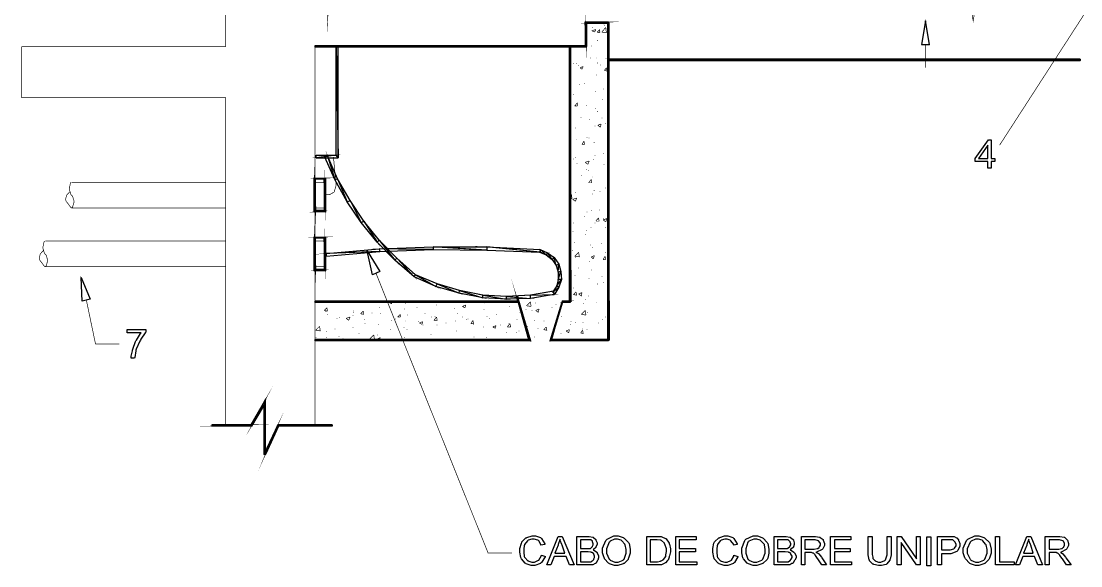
# Model space of a CAD drawing. Header units: metres. Extents: x -593 to 248, y 430 to 1024.
# Drawn here: x -300.1 to -232.1, y 863.8 to 898.7 of the extents above; entities that cross this region are included whole.
import ezdxf

# ---------------------------------------------------------------- set-up
doc = ezdxf.new("R2010")
doc.units = ezdxf.units.M
doc.header["$MEASUREMENT"] = 0
for name, color, linetype in [('C00-00-00-BLACK', 7, 'Continuous'), ('C00-7E-FF', 150, 'Continuous'), ('CFF-00-00', 1, 'Continuous'), ('CFF-7E-00', 30, 'Continuous')]:
    doc.layers.add(name, color=color, linetype=linetype)

msp = doc.modelspace()

# ---------------------------------------------------------------- linework, layer by layer
at = {"layer": 'C00-00-00-BLACK', "const_width": 0.0423}
for points in [[(-286.981, 897.116), (-286.981, 967.479)], [(-263.486, 898.343), (-263.444, 898.343)], [(-263.102, 898.598), (-263.06, 898.598)], [(-262.849, 898.047), (-262.594, 898.343)], [(-262.594, 898.343), (-262.553, 898.005), (-262.849, 898.047)], [(-262.721, 898.555), (-262.679, 898.555)], [(-262.679, 898.471), (-262.637, 898.471)], [(-263.486, 898.132), (-263.229, 898.216)], [(-263.486, 898.132), (-263.316, 898.047)], [(-263.316, 898.047), (-263.229, 898.216)], [(-263.145, 898.047), (-262.976, 898.216)], [(-263.145, 898.047), (-262.976, 898.005)], [(-262.976, 898.005), (-262.976, 898.216)], [(-262.976, 898.047), (-262.933, 898.047)], [(-300.086, 897.116), (-300.086, 893.85), (-286.981, 893.85), (-286.981, 872.827)], [(-286.981, 897.116), (-300.086, 897.116)], [(-281.255, 872.827), (-281.255, 897.116)], [(-264.333, 897.074), (-264.29, 897.074)], [(-263.528, 897.158), (-263.486, 897.158)], [(-263.145, 897.497), (-263.102, 897.497)], [(-263.613, 896.393), (-263.571, 896.393)], [(-263.187, 896.393), (-263.145, 896.393)], [(-262.594, 896.352), (-262.553, 896.352)], [(-264.843, 895.759), (-264.886, 895.927)], [(-264.886, 895.759), (-264.843, 895.759)], [(-264.843, 896.182), (-264.802, 896.182)], [(-264.671, 896.013), (-264.629, 896.013)], [(-264.503, 896.013), (-264.46, 896.013)], [(-264.375, 895.886), (-264.333, 895.886)], [(-264.248, 895.759), (-264.037, 895.843)], [(-264.248, 895.759), (-264.121, 895.674)], [(-264.121, 895.674), (-264.037, 895.843)], [(-263.145, 896.055), (-263.102, 896.055)], [(-262.933, 895.927), (-262.89, 895.927)], [(-262.679, 895.59), (-262.553, 895.759)], [(-262.679, 895.59), (-262.51, 895.547)], [(-262.51, 895.547), (-262.553, 895.759)], [(-263.229, 895.293), (-263.187, 895.293)], [(-264.29, 894.701), (-264.248, 894.701)], [(-263.994, 894.742), (-263.952, 894.742)], [(-263.272, 894.232), (-263.229, 894.232)], [(-262.763, 894.402), (-262.721, 894.402)], [(-262.51, 894.658), (-262.467, 894.658)], [(-264.671, 894.063), (-264.629, 894.063)], [(-264.587, 893.301), (-264.417, 893.513)], [(-264.417, 893.301), (-264.417, 893.513)], [(-262.806, 893.724), (-262.763, 893.724)], [(-264.886, 893.47), (-264.843, 893.47)], [(-264.886, 893.343), (-264.843, 893.47)], [(-264.886, 893.47), (-264.843, 893.47)], [(-264.587, 893.301), (-264.417, 893.301)], [(-263.867, 893.343), (-263.825, 893.343)], [(-263.272, 893.131), (-263.229, 893.131)], [(-263.145, 892.962), (-263.102, 892.962)], [(-264.206, 892.581), (-264.164, 892.581)], [(-263.655, 892.452), (-263.613, 892.452)], [(-263.102, 892.07), (-262.89, 892.156)], [(-262.933, 891.943), (-262.89, 892.156)], [(-262.849, 892.536), (-262.806, 892.536)], [(-262.637, 892.197), (-262.594, 892.197)], [(-262.467, 892.536), (-262.424, 892.536)], [(-264.544, 891.901), (-264.503, 891.901)], [(-263.316, 892.027), (-263.272, 892.027)], [(-263.102, 892.07), (-262.933, 891.943)], [(-264.503, 891.139), (-264.46, 891.139)], [(-264.121, 890.842), (-263.994, 891.055)], [(-264.121, 890.842), (-263.952, 890.842)], [(-263.952, 890.842), (-263.994, 891.055)], [(-263.825, 891.308), (-263.782, 891.308)], [(-263.698, 891.265), (-263.655, 891.265)], [(-263.359, 890.969), (-263.316, 890.969)], [(-262.467, 891.435), (-262.424, 891.435)], [(-263.316, 890.12), (-263.272, 890.12)], [(-262.763, 890.247), (-262.721, 890.247)], [(-280.62, 887.62), (-280.321, 887.62), (-280.025, 887.79), (-279.898, 888.213), (-280.068, 890.036)], [(-264.671, 889.908), (-264.629, 889.908)], [(-264.544, 889.993), (-264.503, 889.993)], [(-264.46, 889.612), (-264.417, 889.612)], [(-263.91, 889.697), (-263.655, 889.781)], [(-263.91, 889.697), (-263.741, 889.571)], [(-263.741, 889.571), (-263.655, 889.781)], [(-263.402, 889.866), (-263.359, 889.866)], [(-262.721, 889.571), (-262.679, 889.571)], [(-264.164, 888.85), (-264.121, 888.85)], [(-263.867, 889.231), (-263.825, 889.231)], [(-263.741, 889.189), (-263.698, 889.189)], [(-263.444, 888.765), (-263.402, 888.765)], [(-296.906, 888.424), (-296.949, 888.36), (-297.028, 887.985), (-296.917, 887.632), (-296.863, 887.578)], [(-296.863, 888.424), (-286.981, 888.424)], [(-281.255, 888.424), (-280.663, 888.424)], [(-263.698, 888.382), (-263.528, 888.596)], [(-263.698, 888.382), (-263.486, 888.382)], [(-263.486, 888.382), (-263.528, 888.596)], [(-296.949, 887.831), (-297.002, 887.8), (-297.192, 887.589), (-297.256, 887.335), (-297.245, 887.281), (-297.235, 887.218), (-296.917, 886.795), (-296.863, 886.773)], [(-296.863, 886.773), (-296.811, 886.827), (-296.706, 887.176), (-296.811, 887.525), (-296.863, 887.578)], [(-264.886, 887.578), (-264.802, 887.662)], [(-264.759, 887.366), (-264.802, 887.662)], [(-264.714, 887.324), (-264.46, 887.408)], [(-264.544, 887.747), (-264.503, 887.747)], [(-264.544, 887.196), (-264.46, 887.408)], [(-263.486, 887.662), (-263.444, 887.662)], [(-263.359, 887.874), (-263.316, 887.874)], [(-262.976, 887.831), (-262.933, 887.831)], [(-262.637, 888.043), (-262.594, 888.043)], [(-296.863, 886.773), (-286.981, 886.773)], [(-281.255, 886.773), (-280.663, 886.773)], [(-264.886, 887.366), (-264.759, 887.366)], [(-264.714, 887.324), (-264.544, 887.196)], [(-263.994, 886.221), (-263.952, 886.221)], [(-263.825, 886.519), (-263.782, 886.519)], [(-263.528, 886.603), (-263.486, 886.603)], [(-263.229, 885.924), (-263.06, 886.136)], [(-263.017, 885.924), (-263.06, 886.136)], [(-263.017, 886.646), (-262.976, 886.646)], [(-262.763, 886.008), (-262.51, 886.094)], [(-262.763, 886.094), (-262.721, 886.094)], [(-262.594, 885.882), (-262.51, 886.094)], [(-264.671, 885.797), (-264.629, 885.797)], [(-263.571, 885.501), (-263.528, 885.501)], [(-263.316, 885.797), (-263.272, 885.797)], [(-263.229, 885.924), (-263.017, 885.924)], [(-262.763, 886.008), (-262.594, 885.882)], [(-262.637, 885.501), (-262.594, 885.501)], [(-264.714, 885.246), (-264.671, 885.246)], [(-263.91, 885.078), (-263.867, 885.078)], [(-263.867, 885.332), (-263.825, 885.332)], [(-298.643, 884.058), (-298.697, 884.027), (-298.887, 883.816), (-298.951, 883.562), (-298.94, 883.508), (-298.93, 883.445), (-298.613, 883.022), (-298.559, 883)], [(-298.602, 884.653), (-298.645, 884.59), (-298.723, 884.213), (-298.613, 883.858), (-298.559, 883.805)], [(-298.559, 884.653), (-286.981, 884.653)], [(-281.255, 884.653), (-280.663, 884.653)], [(-264.759, 884.058), (-264.714, 884.058)], [(-264.629, 884.57), (-264.587, 884.57)], [(-263.613, 884.397), (-263.571, 884.397)], [(-263.486, 884.228), (-263.444, 884.228)], [(-262.89, 884.484), (-262.849, 884.484)], [(-298.559, 883), (-298.507, 883.054), (-298.401, 883.402), (-298.507, 883.752), (-298.559, 883.805)], [(-264.587, 883.678), (-264.333, 883.931)], [(-264.587, 883.678), (-264.29, 883.635)], [(-264.544, 883.592), (-264.503, 883.592)], [(-264.29, 883.635), (-264.333, 883.931)], [(-263.655, 883.339), (-263.613, 883.339)], [(-263.528, 883.635), (-263.316, 883.721)], [(-263.528, 883.635), (-263.402, 883.508)], [(-263.402, 883.508), (-263.316, 883.721)], [(-262.763, 883.466), (-262.637, 883.678)], [(-262.763, 883.466), (-262.594, 883.466)], [(-262.637, 883.931), (-262.594, 883.931)], [(-262.594, 883.466), (-262.637, 883.678)], [(-298.559, 883), (-286.981, 883)], [(-281.255, 883), (-280.663, 883)], [(-264.375, 882.916), (-264.333, 882.916)], [(-263.528, 882.789), (-263.486, 882.789)], [(-264.587, 882.45), (-264.544, 882.45)], [(-263.698, 882.235), (-263.655, 882.235)], [(-262.849, 882.363), (-262.806, 882.363)], [(-262.763, 881.982), (-262.721, 881.982)], [(-264.671, 881.643), (-264.629, 881.643)], [(-264.671, 881.22), (-264.503, 881.389)], [(-264.46, 881.177), (-264.503, 881.389)], [(-264.333, 881.262), (-264.121, 881.346)], [(-264.333, 881.262), (-264.164, 881.135)], [(-264.164, 881.135), (-264.121, 881.346)], [(-263.145, 881.898), (-263.102, 881.898)], [(-276.507, 880.712), (-276.421, 880.754)], [(-276.507, 880.712), (-276.337, 880.627)], [(-276.337, 880.627), (-276.295, 880.754)], [(-275.446, 880.627), (-275.403, 880.627)], [(-270.396, 880.67), (-270.355, 880.67)], [(-267.685, 880.5), (-267.428, 880.754)], [(-267.385, 880.458), (-267.428, 880.754)], [(-267.132, 880.67), (-267.089, 880.67)], [(-265.817, 880.584), (-265.775, 880.584)], [(-264.671, 881.22), (-264.46, 881.177)], [(-264.164, 881.135), (-264.121, 881.135)], [(-264.037, 880.627), (-263.994, 880.627)], [(-263.91, 880.923), (-263.867, 880.923)], [(-263.741, 881.135), (-263.698, 881.135)], [(-263.187, 880.712), (-263.145, 880.712)], [(-262.424, 881.05), (-262.383, 881.05)], [(-280.663, 880.201), (-280.49, 880.37)], [(-280.663, 880.201), (-280.448, 880.158)], [(-280.579, 880.117), (-280.533, 880.117)], [(-280.448, 880.158), (-280.49, 880.37)], [(-280.49, 879.947), (-280.448, 879.947)], [(-278.794, 880.158), (-278.753, 880.158)], [(-278.794, 880.074), (-278.753, 880.074)], [(-278.33, 879.989), (-278.16, 880.158)], [(-278.33, 879.989), (-278.118, 879.947)], [(-278.118, 879.947), (-278.16, 880.158)], [(-277.607, 880.032), (-277.565, 880.032)], [(-277.141, 880.37), (-277.099, 880.37)], [(-277.057, 879.989), (-277.014, 879.989)], [(-275.953, 879.778), (-275.783, 879.947)], [(-275.783, 879.778), (-275.783, 879.947)], [(-275.53, 880.285), (-275.487, 880.285)], [(-275.319, 879.905), (-275.276, 879.905)], [(-274.724, 880.37), (-274.681, 880.37)], [(-274.215, 879.989), (-274.172, 879.989)], [(-273.496, 880.543), (-273.453, 880.543)], [(-272.308, 880.328), (-272.265, 880.328)], [(-272.138, 879.989), (-272.095, 879.989)], [(-271.797, 880.458), (-271.584, 880.543)], [(-271.797, 880.458), (-271.627, 880.37)], [(-271.627, 880.37), (-271.584, 880.543)], [(-270.439, 880.244), (-270.396, 880.244)], [(-269.634, 879.947), (-269.593, 879.947)], [(-268.786, 880.458), (-268.743, 880.458)], [(-268.15, 880.074), (-268.109, 880.074)], [(-267.727, 880.244), (-267.685, 880.244)], [(-267.685, 880.5), (-267.385, 880.458)], [(-267.344, 880.201), (-267.302, 880.201)], [(-267.089, 880.201), (-266.878, 880.285)], [(-267.089, 880.201), (-266.92, 880.074)], [(-266.92, 880.074), (-266.878, 880.285)], [(-266.071, 880.37), (-266.028, 880.37)], [(-264.164, 879.947), (-263.91, 880.201)], [(-264.164, 879.947), (-263.867, 879.905)], [(-263.867, 879.905), (-263.91, 880.201)], [(-263.782, 880.074), (-263.741, 880.074)], [(-279.855, 879.693), (-279.814, 879.693)], [(-279.686, 879.735), (-279.645, 879.735)], [(-279.263, 879.693), (-279.006, 879.778)], [(-279.263, 879.693), (-279.091, 879.566)], [(-279.091, 879.566), (-279.006, 879.778)], [(-278.837, 879.862), (-278.794, 879.862)], [(-278.118, 879.608), (-278.075, 879.608)], [(-278.075, 879.355), (-278.032, 879.355)], [(-277.183, 879.312), (-277.141, 879.312)], [(-276.379, 879.566), (-276.337, 879.566)], [(-276.122, 879.651), (-276.081, 879.651)], [(-275.953, 879.778), (-275.783, 879.778)], [(-275.487, 879.523), (-275.446, 879.523)], [(-274.638, 879.482), (-274.595, 879.482)], [(-274.554, 879.396), (-274.342, 879.482)], [(-274.554, 879.396), (-274.385, 879.312)], [(-274.385, 879.312), (-274.342, 879.482)], [(-274.342, 879.269), (-274.299, 879.269)], [(-273.792, 879.778), (-273.749, 879.778)], [(-273.623, 879.566), (-273.453, 879.778)], [(-273.623, 879.566), (-273.41, 879.566)], [(-273.58, 879.821), (-273.537, 879.821)], [(-273.41, 879.566), (-273.453, 879.778)], [(-273.453, 879.269), (-273.41, 879.269)], [(-272.858, 879.396), (-272.815, 879.396)], [(-272.265, 879.523), (-272.222, 879.523)], [(-271.797, 879.778), (-271.754, 879.778)], [(-271.543, 879.608), (-271.5, 879.608)], [(-271.458, 879.651), (-271.416, 879.651)], [(-271.247, 879.355), (-271.12, 879.566)], [(-271.247, 879.355), (-271.077, 879.355)], [(-271.077, 879.355), (-271.12, 879.566)], [(-271.12, 879.312), (-271.077, 879.312)], [(-270.227, 879.821), (-270.185, 879.821)], [(-270.059, 879.693), (-270.016, 879.693)], [(-269.846, 879.143), (-269.634, 879.227)], [(-269.677, 879.059), (-269.634, 879.227)], [(-269.381, 879.269), (-269.338, 879.269)], [(-268.912, 879.143), (-268.743, 879.355)], [(-268.828, 879.355), (-268.786, 879.355)], [(-268.701, 879.143), (-268.743, 879.355)], [(-268.32, 879.608), (-268.277, 879.608)], [(-267.175, 879.566), (-267.132, 879.566)], [(-266.582, 879.523), (-266.539, 879.523)], [(-265.436, 879.821), (-265.394, 879.821)], [(-264.886, 879.312), (-264.843, 879.312)], [(-264.843, 879.482), (-264.802, 879.482)], [(-264.544, 879.439), (-264.503, 879.439)], [(-264.078, 879.439), (-264.037, 879.439)], [(-263.06, 879.396), (-263.017, 879.396)], [(-262.806, 879.608), (-262.763, 879.608)], [(-262.637, 879.778), (-262.594, 879.778)], [(-281.213, 878.93), (-280.959, 879.185)], [(-281.213, 878.93), (-280.916, 878.889)], [(-280.916, 878.889), (-280.959, 879.185)], [(-280.533, 878.846), (-280.49, 878.846)], [(-279.984, 879.016), (-279.941, 879.016)], [(-279.728, 878.55), (-279.686, 878.55)], [(-278.837, 879.1), (-278.794, 879.1)], [(-278.457, 878.72), (-278.414, 878.72)], [(-277.736, 878.381), (-277.48, 878.634)], [(-277.437, 878.335), (-277.48, 878.634)], [(-277.269, 878.634), (-277.226, 878.634)], [(-276.421, 878.973), (-276.379, 878.973)], [(-275.572, 879.1), (-275.53, 879.1)], [(-275.36, 878.973), (-275.319, 878.973)], [(-273.833, 878.677), (-273.792, 878.677)], [(-272.18, 878.889), (-272.138, 878.889)], [(-270.482, 879.143), (-270.439, 879.143)], [(-269.846, 879.143), (-269.677, 879.059)], [(-268.998, 878.804), (-268.955, 878.804)], [(-268.912, 879.143), (-268.701, 879.143)], [(-268.362, 878.804), (-268.32, 878.804)], [(-268.193, 878.889), (-268.15, 878.889)], [(-267.643, 879.185), (-267.598, 879.185)], [(-266.963, 879.059), (-266.92, 879.059)], [(-266.582, 878.973), (-266.413, 879.143)], [(-266.582, 878.973), (-266.37, 878.93)], [(-266.455, 879.1), (-266.413, 879.1)], [(-266.37, 878.93), (-266.413, 879.143)], [(-265.86, 879.1), (-265.817, 879.1)], [(-265.478, 878.72), (-265.436, 878.72)], [(-265.139, 878.889), (-264.928, 878.973)], [(-265.139, 878.889), (-264.97, 878.762)], [(-264.97, 878.762), (-264.928, 878.973)], [(-264.206, 878.762), (-264.078, 878.93)], [(-264.206, 878.762), (-264.037, 878.72)], [(-264.121, 879.016), (-264.078, 879.016)], [(-264.037, 878.72), (-264.078, 878.93)], [(-263.825, 878.973), (-263.782, 878.973)], [(-281.213, 878.465), (-281.171, 878.465)], [(-280.533, 878.465), (-280.49, 878.465)], [(-279.475, 878.381), (-279.432, 878.381)], [(-277.736, 878.381), (-277.437, 878.335)], [(-277.695, 878.335), (-277.649, 878.335)], [(-277.31, 878.335), (-277.057, 878.465)], [(-277.31, 878.335), (-277.226, 878.294)], [(-277.141, 878.294), (-277.057, 878.465)], [(-275.53, 878.465), (-275.487, 878.465)], [(-272.308, 878.335), (-272.265, 878.335)], [(-271.077, 878.507), (-271.035, 878.507)], [(-270.27, 878.465), (-270.227, 878.465)], [(-267.175, 878.507), (-267.132, 878.507)], [(-263.698, 878.294), (-263.655, 878.294)]]:
    msp.add_lwpolyline(points, dxfattribs=at)
for points in [[(-263.91, 897.116), (-263.825, 897.116), (-263.91, 898.685), (-263.91, 897.116)], [(-263.825, 898.598), (-262.424, 898.685), (-262.424, 898.598), (-263.825, 898.598)], [(-263.91, 898.685), (-263.825, 898.598), (-262.424, 898.685), (-263.91, 898.685)], [(-263.825, 897.116), (-263.91, 898.685), (-263.825, 898.598), (-263.825, 897.116)], [(-262.383, 898.639), (-262.467, 898.639), (-262.383, 878.294), (-262.383, 898.639)], [(-262.467, 898.639), (-262.383, 878.294), (-262.467, 878.294), (-262.467, 898.639)], [(-281.255, 897.158), (-281.255, 897.074), (-263.867, 897.158), (-281.255, 897.158)], [(-281.255, 897.074), (-263.867, 897.158), (-263.867, 897.074), (-281.255, 897.074)], [(-279.771, 897.116), (-279.898, 897.116), (-279.771, 889.993), (-279.771, 897.116)], [(-279.898, 897.116), (-279.771, 889.993), (-279.898, 890.163), (-279.898, 897.116)], [(-264.843, 897.116), (-264.928, 897.116), (-264.843, 880.754), (-264.843, 897.116)], [(-264.928, 897.116), (-264.843, 880.754), (-264.928, 880.754), (-264.928, 897.116)], [(-262.424, 896.309), (-262.424, 896.225), (-232.144, 896.309), (-262.424, 896.309)], [(-262.424, 896.225), (-232.144, 896.309), (-232.144, 896.225), (-262.424, 896.225)], [(-232.144, 896.225), (-232.144, 896.309), (-262.424, 896.225), (-232.144, 896.225)], [(-232.144, 896.309), (-262.424, 896.225), (-262.424, 896.309), (-232.144, 896.309)], [(-279.771, 889.993), (-279.898, 890.163), (-281.171, 889.993), (-279.771, 889.993)], [(-279.898, 890.163), (-281.171, 889.993), (-281.171, 890.163), (-279.898, 890.163)], [(-281.298, 888.682), (-281.213, 886.603), (-281.298, 886.519), (-281.298, 888.682)], [(-280.663, 886.603), (-280.579, 886.519), (-280.663, 888.639), (-280.663, 886.603)], [(-280.663, 888.639), (-280.579, 888.682), (-281.213, 888.639), (-280.663, 888.639)], [(-280.579, 888.682), (-281.213, 888.639), (-281.298, 888.682), (-280.579, 888.682)], [(-281.213, 888.639), (-281.298, 888.682), (-281.213, 886.603), (-281.213, 888.639)], [(-280.579, 886.519), (-280.663, 888.639), (-280.579, 888.682), (-280.579, 886.519)], [(-281.298, 886.519), (-280.663, 886.603), (-280.579, 886.519), (-281.298, 886.519)], [(-281.213, 886.603), (-281.298, 886.519), (-280.663, 886.603), (-281.213, 886.603)], [(-281.298, 884.909), (-281.213, 882.83), (-281.298, 882.746), (-281.298, 884.909)], [(-280.663, 882.83), (-280.579, 882.746), (-280.663, 884.866), (-280.663, 882.83)], [(-280.663, 884.866), (-280.579, 884.909), (-281.213, 884.866), (-280.663, 884.866)], [(-280.579, 884.909), (-281.213, 884.866), (-281.298, 884.909), (-280.579, 884.909)], [(-281.213, 884.866), (-281.298, 884.909), (-281.213, 882.83), (-281.213, 884.866)], [(-280.579, 882.746), (-280.663, 884.866), (-280.579, 884.909), (-280.579, 882.746)], [(-281.298, 882.746), (-280.663, 882.83), (-280.579, 882.746), (-281.298, 882.746)], [(-281.213, 882.83), (-281.298, 882.746), (-280.663, 882.83), (-281.213, 882.83)], [(-267.555, 878.335), (-267.428, 878.251), (-268.32, 881.093), (-267.555, 878.335)], [(-281.255, 880.797), (-281.255, 880.712), (-268.193, 880.797), (-281.255, 880.797)], [(-281.255, 880.712), (-268.193, 880.797), (-268.193, 880.712), (-281.255, 880.712)], [(-267.428, 878.251), (-268.32, 881.093), (-268.277, 881.135), (-267.428, 878.251)], [(-265.394, 880.754), (-266.071, 878.335), (-266.156, 878.251), (-265.394, 880.754)], [(-265.351, 880.754), (-265.394, 880.754), (-266.071, 878.335), (-265.351, 880.754)], [(-265.394, 880.712), (-264.886, 880.797), (-264.886, 880.712), (-265.394, 880.712)], [(-265.394, 880.797), (-265.394, 880.712), (-264.886, 880.797), (-265.394, 880.797)], [(-281.255, 878.335), (-281.255, 878.251), (-267.555, 878.335), (-281.255, 878.335)], [(-281.255, 878.251), (-267.555, 878.335), (-267.428, 878.251), (-281.255, 878.251)], [(-266.071, 878.335), (-266.156, 878.251), (-262.424, 878.335), (-266.071, 878.335)], [(-266.156, 878.251), (-262.424, 878.335), (-262.424, 878.251), (-266.156, 878.251)], [(-285.37, 872.87), (-285.327, 872.785), (-284.436, 874.481), (-285.37, 872.87)], [(-285.327, 872.785), (-284.436, 874.481), (-284.52, 874.139), (-285.327, 872.785)], [(-284.436, 874.481), (-284.52, 874.139), (-284.436, 870.961), (-284.436, 874.481)], [(-284.52, 874.139), (-284.436, 870.961), (-284.52, 870.961), (-284.52, 874.139)], [(-284.52, 871.004), (-284.436, 870.961), (-283.631, 872.87), (-284.52, 871.004)], [(-287.873, 872.785), (-285.37, 872.87), (-285.327, 872.785), (-287.873, 872.785)], [(-287.873, 872.87), (-287.873, 872.785), (-285.37, 872.87), (-287.873, 872.87)], [(-284.436, 870.961), (-283.631, 872.87), (-283.589, 872.785), (-284.436, 870.961)], [(-283.631, 872.87), (-283.589, 872.785), (-280.151, 872.87), (-283.631, 872.87)], [(-283.589, 872.785), (-280.151, 872.87), (-280.151, 872.785), (-283.589, 872.785)]]:
    msp.add_lwpolyline(points, close=True, dxfattribs=at)
at = {"layer": 'C00-00-00-BLACK'}
for points in [[(-263.91, 897.116), (-263.825, 897.116), (-263.91, 898.685), (-263.91, 897.116)], [(-263.825, 897.116), (-263.91, 898.685), (-263.825, 898.598), (-263.825, 897.116)], [(-263.91, 898.685), (-263.825, 898.598), (-262.424, 898.685), (-263.91, 898.685)], [(-263.825, 898.598), (-262.424, 898.685), (-262.424, 898.598), (-263.825, 898.598)], [(-262.383, 898.639), (-262.467, 898.639), (-262.383, 878.294), (-262.383, 898.639)], [(-262.467, 898.639), (-262.383, 878.294), (-262.467, 878.294), (-262.467, 898.639)], [(-281.255, 897.158), (-281.255, 897.074), (-263.867, 897.158), (-281.255, 897.158)], [(-281.255, 897.074), (-263.867, 897.158), (-263.867, 897.074), (-281.255, 897.074)], [(-279.771, 897.116), (-279.898, 897.116), (-279.771, 889.993), (-279.771, 897.116)], [(-279.898, 897.116), (-279.771, 889.993), (-279.898, 890.163), (-279.898, 897.116)], [(-264.843, 897.116), (-264.928, 897.116), (-264.843, 880.754), (-264.843, 897.116)], [(-264.928, 897.116), (-264.843, 880.754), (-264.928, 880.754), (-264.928, 897.116)], [(-262.424, 896.309), (-262.424, 896.225), (-232.144, 896.309), (-262.424, 896.309)], [(-262.424, 896.225), (-232.144, 896.309), (-232.144, 896.225), (-262.424, 896.225)], [(-232.144, 896.225), (-232.144, 896.309), (-262.424, 896.225), (-232.144, 896.225)], [(-232.144, 896.309), (-262.424, 896.225), (-262.424, 896.309), (-232.144, 896.309)], [(-279.771, 889.993), (-279.898, 890.163), (-281.171, 889.993), (-279.771, 889.993)], [(-279.898, 890.163), (-281.171, 889.993), (-281.171, 890.163), (-279.898, 890.163)], [(-280.579, 888.682), (-281.213, 888.639), (-281.298, 888.682), (-280.579, 888.682)], [(-281.213, 888.639), (-281.298, 888.682), (-281.213, 886.603), (-281.213, 888.639)], [(-281.298, 888.682), (-281.213, 886.603), (-281.298, 886.519), (-281.298, 888.682)], [(-280.663, 888.639), (-280.579, 888.682), (-281.213, 888.639), (-280.663, 888.639)], [(-280.579, 886.519), (-280.663, 888.639), (-280.579, 888.682), (-280.579, 886.519)], [(-280.663, 886.603), (-280.579, 886.519), (-280.663, 888.639), (-280.663, 886.603)], [(-281.213, 886.603), (-281.298, 886.519), (-280.663, 886.603), (-281.213, 886.603)], [(-281.298, 886.519), (-280.663, 886.603), (-280.579, 886.519), (-281.298, 886.519)], [(-280.579, 884.909), (-281.213, 884.866), (-281.298, 884.909), (-280.579, 884.909)], [(-281.213, 884.866), (-281.298, 884.909), (-281.213, 882.83), (-281.213, 884.866)], [(-281.298, 884.909), (-281.213, 882.83), (-281.298, 882.746), (-281.298, 884.909)], [(-280.663, 884.866), (-280.579, 884.909), (-281.213, 884.866), (-280.663, 884.866)], [(-280.579, 882.746), (-280.663, 884.866), (-280.579, 884.909), (-280.579, 882.746)], [(-280.663, 882.83), (-280.579, 882.746), (-280.663, 884.866), (-280.663, 882.83)], [(-281.213, 882.83), (-281.298, 882.746), (-280.663, 882.83), (-281.213, 882.83)], [(-281.298, 882.746), (-280.663, 882.83), (-280.579, 882.746), (-281.298, 882.746)], [(-281.255, 880.797), (-281.255, 880.712), (-268.193, 880.797), (-281.255, 880.797)], [(-281.255, 880.712), (-268.193, 880.797), (-268.193, 880.712), (-281.255, 880.712)], [(-267.428, 878.251), (-268.32, 881.093), (-268.277, 881.135), (-267.428, 878.251)], [(-267.555, 878.335), (-267.428, 878.251), (-268.32, 881.093), (-267.555, 878.335)], [(-265.394, 880.754), (-266.071, 878.335), (-266.156, 878.251), (-265.394, 880.754)], [(-265.351, 880.754), (-265.394, 880.754), (-266.071, 878.335), (-265.351, 880.754)], [(-265.394, 880.797), (-265.394, 880.712), (-264.886, 880.797), (-265.394, 880.797)], [(-265.394, 880.712), (-264.886, 880.797), (-264.886, 880.712), (-265.394, 880.712)], [(-281.255, 878.335), (-281.255, 878.251), (-267.555, 878.335), (-281.255, 878.335)], [(-281.255, 878.251), (-267.555, 878.335), (-267.428, 878.251), (-281.255, 878.251)], [(-266.071, 878.335), (-266.156, 878.251), (-262.424, 878.335), (-266.071, 878.335)], [(-266.156, 878.251), (-262.424, 878.335), (-262.424, 878.251), (-266.156, 878.251)], [(-285.37, 872.87), (-285.327, 872.785), (-284.436, 874.481), (-285.37, 872.87)], [(-285.327, 872.785), (-284.436, 874.481), (-284.52, 874.139), (-285.327, 872.785)], [(-284.436, 874.481), (-284.52, 874.139), (-284.436, 870.961), (-284.436, 874.481)], [(-284.52, 874.139), (-284.436, 870.961), (-284.52, 870.961), (-284.52, 874.139)], [(-287.873, 872.87), (-287.873, 872.785), (-285.37, 872.87), (-287.873, 872.87)], [(-287.873, 872.785), (-285.37, 872.87), (-285.327, 872.785), (-287.873, 872.785)], [(-284.52, 871.004), (-284.436, 870.961), (-283.631, 872.87), (-284.52, 871.004)], [(-284.436, 870.961), (-283.631, 872.87), (-283.589, 872.785), (-284.436, 870.961)], [(-283.631, 872.87), (-283.589, 872.785), (-280.151, 872.87), (-283.631, 872.87)], [(-283.589, 872.785), (-280.151, 872.87), (-280.151, 872.785), (-283.589, 872.785)]]:
    msp.add_lwpolyline(points, close=True, dxfattribs=at)
at = {"layer": 'C00-7E-FF', "const_width": 0.0423}
for points in [[(-239.27, 900.252), (-238.758, 900.252), (-239.015, 898.77), (-239.27, 900.252)], [(-242.322, 897.243), (-241.815, 897.243), (-242.068, 898.77), (-242.322, 897.243)], [(-277.565, 882.493), (-277.905, 884.017), (-277.099, 882.704), (-277.565, 882.493)], [(-296.184, 880.797), (-296.268, 882.321), (-295.675, 880.923), (-296.184, 880.797)]]:
    msp.add_lwpolyline(points, close=True, dxfattribs=at)
for points in [[(-231.805, 899.32), (-237.317, 890.801)], [(-242.068, 897.243), (-242.068, 895.759)], [(-277.353, 882.619), (-270.143, 864.646), (-268.616, 864.646)], [(-295.929, 880.881), (-295.336, 878.039), (-293.809, 878.039)]]:
    msp.add_lwpolyline(points, dxfattribs=at)
at = {"layer": 'C00-7E-FF'}
for points in [[(-242.322, 897.243), (-241.815, 897.243), (-242.068, 898.77), (-242.322, 897.243)], [(-277.565, 882.493), (-277.905, 884.017), (-277.099, 882.704), (-277.565, 882.493)], [(-296.184, 880.797), (-296.268, 882.321), (-295.675, 880.923), (-296.184, 880.797)]]:
    msp.add_lwpolyline(points, close=True, dxfattribs=at)
at = {"layer": 'CFF-00-00', "const_width": 0.0423}
for points in [[(-280.448, 898.77), (-280.364, 902.711), (-280.195, 902.625), (-280.448, 898.77)], [(-280.62, 890.036), (-280.448, 890.12), (-279.984, 888.596), (-280.62, 890.036)], [(-280.448, 890.12), (-279.984, 888.596), (-279.814, 888.639), (-280.448, 890.12)], [(-279.814, 888.639), (-279.179, 887.155), (-279.006, 887.239), (-279.814, 888.639)], [(-279.984, 888.596), (-279.814, 888.639), (-279.179, 887.155), (-279.984, 888.596)], [(-279.006, 887.239), (-278.287, 885.84), (-278.118, 885.924), (-279.006, 887.239)], [(-279.179, 887.155), (-279.006, 887.239), (-278.287, 885.84), (-279.179, 887.155)], [(-278.118, 885.924), (-277.269, 884.57), (-277.141, 884.696), (-278.118, 885.924)], [(-278.287, 885.84), (-278.118, 885.924), (-277.269, 884.57), (-278.287, 885.84)], [(-277.141, 884.696), (-276.122, 883.424), (-275.995, 883.551), (-277.141, 884.696)], [(-277.269, 884.57), (-277.141, 884.696), (-276.122, 883.424), (-277.269, 884.57)], [(-277.141, 884.144), (-277.099, 883.974), (-280.533, 883.847), (-277.141, 884.144)], [(-277.099, 883.974), (-280.533, 883.847), (-280.533, 883.678), (-277.099, 883.974)], [(-273.665, 884.27), (-273.665, 884.101), (-277.141, 884.144), (-273.665, 884.27)], [(-273.665, 884.101), (-277.141, 884.144), (-277.099, 883.974), (-273.665, 884.101)], [(-270.227, 884.27), (-270.227, 884.058), (-273.665, 884.27), (-270.227, 884.27)], [(-270.227, 884.058), (-273.665, 884.27), (-273.665, 884.101), (-270.227, 884.058)], [(-266.793, 884.101), (-266.793, 883.931), (-270.227, 884.27), (-266.793, 884.101)], [(-266.793, 883.931), (-270.227, 884.27), (-270.227, 884.058), (-266.793, 883.931)], [(-266.327, 883.889), (-266.413, 883.762), (-266.793, 884.101), (-266.327, 883.889)], [(-266.413, 883.762), (-266.793, 884.101), (-266.836, 883.931), (-266.413, 883.762)], [(-275.995, 883.551), (-274.894, 882.363), (-274.81, 882.493), (-275.995, 883.551)], [(-276.122, 883.424), (-275.995, 883.551), (-274.894, 882.363), (-276.122, 883.424)], [(-266.028, 883.466), (-266.327, 883.889), (-266.413, 883.762), (-266.028, 883.466)], [(-265.901, 883.592), (-266.028, 883.466), (-266.327, 883.889), (-265.901, 883.592)], [(-265.775, 883.085), (-265.901, 883.592), (-266.028, 883.466), (-265.775, 883.085)], [(-265.605, 883.169), (-265.775, 883.085), (-265.901, 883.592), (-265.605, 883.169)], [(-274.81, 882.493), (-273.496, 881.728), (-273.41, 881.898), (-274.81, 882.493)], [(-265.648, 882.662), (-265.605, 883.169), (-265.775, 883.085), (-265.648, 882.662)], [(-265.436, 882.194), (-265.648, 882.194), (-265.478, 882.704), (-265.436, 882.194)], [(-265.478, 882.704), (-265.648, 882.662), (-265.605, 883.169), (-265.478, 882.704)], [(-265.648, 882.194), (-265.478, 882.704), (-265.648, 882.662), (-265.648, 882.194)], [(-274.894, 882.363), (-274.81, 882.493), (-273.496, 881.728), (-274.894, 882.363)], [(-273.41, 881.898), (-272.011, 881.305), (-271.969, 881.474), (-273.41, 881.898)], [(-265.732, 881.771), (-265.436, 882.194), (-265.648, 882.194), (-265.732, 881.771)], [(-265.605, 881.685), (-265.732, 881.771), (-265.436, 882.194), (-265.605, 881.685)], [(-273.496, 881.728), (-273.41, 881.898), (-272.011, 881.305), (-273.496, 881.728)], [(-271.969, 881.474), (-270.482, 881.009), (-270.482, 881.177), (-271.969, 881.474)], [(-272.011, 881.305), (-271.969, 881.474), (-270.482, 881.009), (-272.011, 881.305)], [(-267.428, 881.177), (-265.901, 881.22), (-265.944, 881.432), (-267.428, 881.177)], [(-265.987, 881.389), (-265.605, 881.685), (-265.732, 881.771), (-265.987, 881.389)], [(-265.86, 881.262), (-265.987, 881.389), (-265.605, 881.685), (-265.86, 881.262)], [(-270.482, 881.177), (-268.955, 880.923), (-268.955, 881.093), (-270.482, 881.177)], [(-270.482, 881.009), (-270.482, 881.177), (-268.955, 880.923), (-270.482, 881.009)], [(-268.955, 881.093), (-267.428, 880.966), (-267.428, 881.177), (-268.955, 881.093)], [(-268.955, 880.923), (-268.955, 881.093), (-267.428, 880.966), (-268.955, 880.923)], [(-267.428, 880.966), (-267.428, 881.177), (-265.901, 881.22), (-267.428, 880.966)]]:
    msp.add_lwpolyline(points, close=True, dxfattribs=at)
at = {"layer": 'CFF-00-00'}
for points in [[(-280.62, 890.036), (-280.448, 890.12), (-279.984, 888.596), (-280.62, 890.036)], [(-280.448, 890.12), (-279.984, 888.596), (-279.814, 888.639), (-280.448, 890.12)], [(-279.984, 888.596), (-279.814, 888.639), (-279.179, 887.155), (-279.984, 888.596)], [(-279.814, 888.639), (-279.179, 887.155), (-279.006, 887.239), (-279.814, 888.639)], [(-279.179, 887.155), (-279.006, 887.239), (-278.287, 885.84), (-279.179, 887.155)], [(-279.006, 887.239), (-278.287, 885.84), (-278.118, 885.924), (-279.006, 887.239)], [(-278.287, 885.84), (-278.118, 885.924), (-277.269, 884.57), (-278.287, 885.84)], [(-278.118, 885.924), (-277.269, 884.57), (-277.141, 884.696), (-278.118, 885.924)], [(-277.269, 884.57), (-277.141, 884.696), (-276.122, 883.424), (-277.269, 884.57)], [(-277.141, 884.696), (-276.122, 883.424), (-275.995, 883.551), (-277.141, 884.696)], [(-277.141, 884.144), (-277.099, 883.974), (-280.533, 883.847), (-277.141, 884.144)], [(-273.665, 884.27), (-273.665, 884.101), (-277.141, 884.144), (-273.665, 884.27)], [(-273.665, 884.101), (-277.141, 884.144), (-277.099, 883.974), (-273.665, 884.101)], [(-270.227, 884.27), (-270.227, 884.058), (-273.665, 884.27), (-270.227, 884.27)], [(-270.227, 884.058), (-273.665, 884.27), (-273.665, 884.101), (-270.227, 884.058)], [(-266.793, 884.101), (-266.793, 883.931), (-270.227, 884.27), (-266.793, 884.101)], [(-266.793, 883.931), (-270.227, 884.27), (-270.227, 884.058), (-266.793, 883.931)], [(-266.413, 883.762), (-266.793, 884.101), (-266.836, 883.931), (-266.413, 883.762)], [(-266.327, 883.889), (-266.413, 883.762), (-266.793, 884.101), (-266.327, 883.889)], [(-277.099, 883.974), (-280.533, 883.847), (-280.533, 883.678), (-277.099, 883.974)], [(-276.122, 883.424), (-275.995, 883.551), (-274.894, 882.363), (-276.122, 883.424)], [(-275.995, 883.551), (-274.894, 882.363), (-274.81, 882.493), (-275.995, 883.551)], [(-266.028, 883.466), (-266.327, 883.889), (-266.413, 883.762), (-266.028, 883.466)], [(-265.901, 883.592), (-266.028, 883.466), (-266.327, 883.889), (-265.901, 883.592)], [(-265.775, 883.085), (-265.901, 883.592), (-266.028, 883.466), (-265.775, 883.085)], [(-265.605, 883.169), (-265.775, 883.085), (-265.901, 883.592), (-265.605, 883.169)], [(-265.648, 882.662), (-265.605, 883.169), (-265.775, 883.085), (-265.648, 882.662)], [(-265.478, 882.704), (-265.648, 882.662), (-265.605, 883.169), (-265.478, 882.704)], [(-265.436, 882.194), (-265.648, 882.194), (-265.478, 882.704), (-265.436, 882.194)], [(-265.648, 882.194), (-265.478, 882.704), (-265.648, 882.662), (-265.648, 882.194)], [(-274.894, 882.363), (-274.81, 882.493), (-273.496, 881.728), (-274.894, 882.363)], [(-274.81, 882.493), (-273.496, 881.728), (-273.41, 881.898), (-274.81, 882.493)], [(-265.605, 881.685), (-265.732, 881.771), (-265.436, 882.194), (-265.605, 881.685)], [(-265.732, 881.771), (-265.436, 882.194), (-265.648, 882.194), (-265.732, 881.771)], [(-273.496, 881.728), (-273.41, 881.898), (-272.011, 881.305), (-273.496, 881.728)], [(-273.41, 881.898), (-272.011, 881.305), (-271.969, 881.474), (-273.41, 881.898)], [(-272.011, 881.305), (-271.969, 881.474), (-270.482, 881.009), (-272.011, 881.305)], [(-271.969, 881.474), (-270.482, 881.009), (-270.482, 881.177), (-271.969, 881.474)], [(-267.428, 881.177), (-265.901, 881.22), (-265.944, 881.432), (-267.428, 881.177)], [(-265.987, 881.389), (-265.605, 881.685), (-265.732, 881.771), (-265.987, 881.389)], [(-265.86, 881.262), (-265.987, 881.389), (-265.605, 881.685), (-265.86, 881.262)], [(-270.482, 881.009), (-270.482, 881.177), (-268.955, 880.923), (-270.482, 881.009)], [(-270.482, 881.177), (-268.955, 880.923), (-268.955, 881.093), (-270.482, 881.177)], [(-268.955, 881.093), (-267.428, 880.966), (-267.428, 881.177), (-268.955, 881.093)], [(-268.955, 880.923), (-268.955, 881.093), (-267.428, 880.966), (-268.955, 880.923)], [(-267.428, 880.966), (-267.428, 881.177), (-265.901, 881.22), (-267.428, 880.966)]]:
    msp.add_lwpolyline(points, close=True, dxfattribs=at)
at = {"layer": 'CFF-7E-00'}
for points in [[(-238.08, 889.315), (-238.08, 889.74), (-238.888, 889.74), (-238.888, 889.951), (-238.039, 891.139), (-237.87, 891.139), (-237.87, 889.951), (-237.616, 889.951), (-237.616, 889.74), (-237.87, 889.74), (-237.87, 889.315), (-238.08, 889.315)], [(-238.08, 889.951), (-238.08, 890.801), (-238.674, 889.951), (-238.08, 889.951)], [(-293.299, 878.762), (-293.299, 878.973), (-292.115, 878.973), (-292.115, 878.804), (-292.146, 878.772), (-292.42, 878.348), (-292.452, 878.294), (-292.485, 878.241), (-292.729, 877.712), (-292.75, 877.659), (-292.761, 877.617), (-292.824, 877.193), (-292.834, 877.15), (-293.046, 877.15), (-293.046, 877.278), (-292.971, 877.606), (-292.96, 877.659), (-292.951, 877.712), (-292.772, 878.21), (-292.75, 878.251), (-292.718, 878.305), (-292.442, 878.721), (-292.41, 878.762), (-293.299, 878.762)], [(-266.709, 864.519), (-266.455, 864.435), (-266.477, 864.393), (-266.72, 864.031), (-266.752, 864.009), (-266.783, 863.978), (-267.14, 863.84), (-267.259, 863.84), (-267.376, 863.84), (-267.696, 863.946), (-267.727, 863.966), (-267.759, 863.988), (-268.003, 864.265), (-268.024, 864.308), (-268.035, 864.351), (-268.109, 864.7), (-268.109, 864.815), (-268.109, 864.943), (-268.003, 865.282), (-267.981, 865.324), (-267.971, 865.355), (-267.717, 865.611), (-267.685, 865.62), (-267.653, 865.642), (-267.326, 865.747), (-267.217, 865.747), (-267.102, 865.747), (-266.783, 865.642), (-266.752, 865.62), (-266.72, 865.588), (-266.508, 865.24), (-266.496, 865.197), (-266.752, 865.154), (-266.762, 865.186), (-266.899, 865.43), (-266.92, 865.451), (-266.942, 865.462), (-267.18, 865.535), (-267.259, 865.535), (-267.344, 865.535), (-267.577, 865.462), (-267.598, 865.451), (-267.62, 865.43), (-267.803, 865.186), (-267.813, 865.154), (-267.824, 865.123), (-267.854, 864.892), (-267.854, 864.815), (-267.854, 864.711), (-267.824, 864.424), (-267.813, 864.392), (-267.792, 864.361), (-267.588, 864.147), (-267.555, 864.136), (-267.534, 864.115), (-267.328, 864.051), (-267.259, 864.051), (-267.175, 864.051), (-266.942, 864.159), (-266.92, 864.18), (-266.899, 864.191), (-266.72, 864.478), (-266.709, 864.519)], [(-266.37, 863.881), (-265.648, 865.704), (-265.394, 865.704), (-264.629, 863.881), (-264.928, 863.881), (-265.139, 864.435), (-265.901, 864.435), (-266.113, 863.881), (-266.37, 863.881)], [(-264.46, 863.881), (-264.46, 865.704), (-263.741, 865.704), (-263.657, 865.704), (-263.423, 865.674), (-263.402, 865.663), (-263.381, 865.653), (-263.24, 865.515), (-263.229, 865.493), (-263.22, 865.473), (-263.145, 865.298), (-263.145, 865.238), (-263.145, 865.186), (-263.22, 865.039), (-263.229, 865.027), (-263.24, 865.007), (-263.381, 864.869), (-263.402, 864.858), (-263.37, 864.848), (-263.156, 864.711), (-263.145, 864.688), (-263.136, 864.668), (-263.06, 864.461), (-263.06, 864.392), (-263.06, 864.34), (-263.093, 864.191), (-263.102, 864.18), (-263.114, 864.159), (-263.22, 863.978), (-263.229, 863.966), (-263.283, 863.966), (-263.423, 863.892), (-263.444, 863.881), (-263.519, 863.881), (-263.686, 863.881), (-263.741, 863.881), (-264.46, 863.881)], [(-262.806, 864.773), (-262.806, 864.953), (-262.595, 865.452), (-262.553, 865.493), (-262.512, 865.536), (-262.066, 865.747), (-261.917, 865.747), (-261.8, 865.747), (-261.481, 865.642), (-261.449, 865.62), (-261.417, 865.599), (-261.132, 865.324), (-261.11, 865.281), (-261.1, 865.249), (-261.026, 864.892), (-261.026, 864.773), (-261.026, 864.646), (-261.132, 864.308), (-261.153, 864.265), (-261.164, 864.234), (-261.417, 863.978), (-261.449, 863.966), (-261.481, 863.946), (-261.808, 863.84), (-261.917, 863.84), (-262.035, 863.84), (-262.351, 863.946), (-262.383, 863.966), (-262.415, 863.988), (-262.67, 864.276), (-262.679, 864.308), (-262.702, 864.34), (-262.806, 864.665), (-262.806, 864.773)], [(-259.965, 863.881), (-259.965, 865.704), (-259.329, 865.704), (-259.256, 865.704), (-259.09, 865.704), (-259.033, 865.704), (-259.001, 865.695), (-258.756, 865.588), (-258.734, 865.577), (-258.714, 865.557), (-258.533, 865.272), (-258.522, 865.238), (-258.512, 865.207), (-258.438, 864.913), (-258.438, 864.815), (-258.438, 864.72), (-258.512, 864.457), (-258.522, 864.435), (-258.522, 864.372), (-258.598, 864.191), (-258.607, 864.18), (-258.63, 864.159), (-258.767, 864.02), (-258.777, 864.009), (-258.799, 863.999), (-259.013, 863.892), (-259.033, 863.881), (-259.108, 863.881), (-259.274, 863.881), (-259.329, 863.881), (-259.965, 863.881)], [(-258.099, 863.881), (-258.099, 865.704), (-256.784, 865.704), (-256.784, 865.493), (-257.888, 865.493), (-257.888, 864.942), (-256.827, 864.942), (-256.827, 864.731), (-257.888, 864.731), (-257.888, 864.093), (-256.741, 864.093), (-256.741, 863.881), (-258.099, 863.881)], [(-254.366, 864.519), (-254.112, 864.435), (-254.123, 864.393), (-254.334, 864.031), (-254.366, 864.009), (-254.398, 863.978), (-254.757, 863.84), (-254.877, 863.84), (-254.994, 863.84), (-255.311, 863.946), (-255.343, 863.966), (-255.374, 863.988), (-255.63, 864.265), (-255.639, 864.308), (-255.661, 864.351), (-255.723, 864.7), (-255.723, 864.815), (-255.723, 864.943), (-255.661, 865.282), (-255.639, 865.324), (-255.618, 865.355), (-255.343, 865.611), (-255.3, 865.62), (-255.268, 865.642), (-254.975, 865.747), (-254.877, 865.747), (-254.76, 865.747), (-254.441, 865.642), (-254.409, 865.62), (-254.377, 865.588), (-254.165, 865.24), (-254.154, 865.197), (-254.366, 865.154), (-254.377, 865.186), (-254.558, 865.43), (-254.578, 865.451), (-254.6, 865.462), (-254.808, 865.535), (-254.877, 865.535), (-254.962, 865.535), (-255.194, 865.462), (-255.215, 865.451), (-255.248, 865.43), (-255.417, 865.186), (-255.427, 865.154), (-255.438, 865.123), (-255.47, 864.892), (-255.47, 864.815), (-255.47, 864.711), (-255.438, 864.424), (-255.427, 864.392), (-255.417, 864.361), (-255.237, 864.147), (-255.215, 864.136), (-255.183, 864.115), (-254.954, 864.051), (-254.877, 864.051), (-254.792, 864.051), (-254.558, 864.159), (-254.535, 864.18), (-254.515, 864.191), (-254.366, 864.438), (-254.366, 864.519)], [(-253.857, 864.773), (-253.857, 864.953), (-253.678, 865.452), (-253.647, 865.493), (-253.605, 865.536), (-253.126, 865.747), (-252.966, 865.747), (-252.861, 865.747), (-252.575, 865.642), (-252.543, 865.62), (-252.502, 865.599), (-252.226, 865.324), (-252.204, 865.281), (-252.183, 865.249), (-252.12, 864.892), (-252.12, 864.773), (-252.12, 864.646), (-252.194, 864.308), (-252.204, 864.265), (-252.226, 864.234), (-252.511, 863.978), (-252.543, 863.966), (-252.575, 863.946), (-252.901, 863.84), (-253.009, 863.84), (-253.126, 863.84), (-253.436, 863.946), (-253.477, 863.966), (-253.509, 863.988), (-253.753, 864.276), (-253.773, 864.308), (-253.795, 864.34), (-253.857, 864.665), (-253.857, 864.773)], [(-251.781, 863.881), (-251.781, 865.704), (-251.102, 865.704), (-251.017, 865.704), (-250.784, 865.674), (-250.762, 865.663), (-250.742, 865.653), (-250.561, 865.515), (-250.55, 865.493), (-250.541, 865.473), (-250.509, 865.298), (-250.509, 865.238), (-250.509, 865.186), (-250.541, 865.039), (-250.55, 865.027), (-250.561, 865.007), (-250.742, 864.869), (-250.762, 864.858), (-250.731, 864.848), (-250.52, 864.711), (-250.509, 864.688), (-250.488, 864.668), (-250.382, 864.461), (-250.382, 864.392), (-250.382, 864.34), (-250.457, 864.191), (-250.466, 864.18), (-250.477, 864.159), (-250.583, 863.978), (-250.593, 863.966), (-250.647, 863.966), (-250.784, 863.892), (-250.805, 863.881), (-250.88, 863.881), (-251.046, 863.881), (-251.102, 863.881), (-251.781, 863.881)], [(-250.04, 863.881), (-250.04, 865.704), (-249.236, 865.704), (-249.14, 865.704), (-248.874, 865.674), (-248.853, 865.663), (-248.832, 865.653), (-248.651, 865.515), (-248.64, 865.493), (-248.631, 865.473), (-248.556, 865.266), (-248.556, 865.197), (-248.556, 865.124), (-248.662, 864.923), (-248.683, 864.901), (-248.705, 864.869), (-249.067, 864.7), (-249.109, 864.688), (-249.067, 864.688), (-248.95, 864.615), (-248.939, 864.604), (-248.93, 864.595), (-248.748, 864.381), (-248.726, 864.349), (-248.43, 863.881), (-248.726, 863.881), (-248.982, 864.265), (-249.004, 864.288), (-249.142, 864.498), (-249.151, 864.519), (-249.163, 864.53), (-249.268, 864.636), (-249.278, 864.646), (-249.31, 864.646), (-249.382, 864.688), (-249.405, 864.688), (-249.405, 864.688), (-249.5, 864.688), (-249.532, 864.688), (-249.828, 864.688), (-249.828, 863.881), (-250.04, 863.881)], [(-248.175, 863.881), (-248.175, 865.704), (-246.86, 865.704), (-246.86, 865.493), (-247.921, 865.493), (-247.921, 864.942), (-246.902, 864.942), (-246.902, 864.729), (-247.921, 864.729), (-247.921, 864.093), (-246.817, 864.093), (-246.817, 863.881), (-248.175, 863.881)], [(-244.527, 865.704), (-244.272, 865.704), (-244.272, 864.646), (-244.272, 864.541), (-244.348, 864.245), (-244.357, 864.223), (-244.368, 864.191), (-244.548, 863.946), (-244.568, 863.924), (-244.601, 863.914), (-244.896, 863.84), (-244.994, 863.84), (-245.1, 863.84), (-245.398, 863.914), (-245.418, 863.924), (-245.45, 863.935), (-245.662, 864.148), (-245.672, 864.18), (-245.683, 864.213), (-245.756, 864.538), (-245.756, 864.646), (-245.756, 865.704), (-245.503, 865.704), (-245.503, 864.646), (-245.503, 864.562), (-245.46, 864.372), (-245.46, 864.308), (-245.45, 864.288), (-245.312, 864.147), (-245.29, 864.136), (-245.27, 864.126), (-245.096, 864.051), (-245.037, 864.051), (-244.942, 864.051), (-244.678, 864.159), (-244.656, 864.18), (-244.634, 864.202), (-244.527, 864.536), (-244.527, 864.646), (-244.527, 865.704)], [(-243.891, 863.881), (-243.891, 865.704), (-243.637, 865.704), (-242.661, 864.265), (-242.661, 865.704), (-242.407, 865.704), (-242.407, 863.881), (-242.661, 863.881), (-243.637, 865.324), (-243.637, 863.881), (-243.891, 863.881)], [(-241.979, 865.692), (-241.724, 865.692), (-241.724, 863.829), (-241.979, 863.829), (-241.979, 865.692)], [(-241.303, 863.881), (-241.303, 865.704), (-240.584, 865.704), (-240.511, 865.704), (-240.345, 865.704), (-240.288, 865.704), (-240.234, 865.704), (-240.095, 865.631), (-240.073, 865.62), (-240.063, 865.611), (-239.946, 865.491), (-239.946, 865.451), (-239.936, 865.43), (-239.862, 865.256), (-239.862, 865.197), (-239.862, 865.091), (-240, 864.806), (-240.032, 864.773), (-240.054, 864.752), (-240.452, 864.604), (-240.584, 864.604), (-241.05, 864.604), (-241.05, 863.881), (-241.303, 863.881)], [(-239.65, 864.773), (-239.65, 864.953), (-239.439, 865.452), (-239.396, 865.493), (-239.355, 865.536), (-238.908, 865.747), (-238.758, 865.747), (-238.642, 865.747), (-238.324, 865.642), (-238.293, 865.62), (-238.261, 865.599), (-237.976, 865.324), (-237.953, 865.281), (-237.944, 865.249), (-237.87, 864.892), (-237.87, 864.773), (-237.87, 864.646), (-237.976, 864.308), (-237.996, 864.265), (-238.007, 864.234), (-238.261, 863.978), (-238.293, 863.966), (-238.324, 863.946), (-238.651, 863.84), (-238.758, 863.84), (-238.876, 863.84), (-239.195, 863.946), (-239.227, 863.966), (-239.258, 863.988), (-239.503, 864.276), (-239.523, 864.308), (-239.545, 864.34), (-239.65, 864.665), (-239.65, 864.773)], [(-237.573, 863.881), (-237.573, 865.704), (-237.317, 865.704), (-237.317, 864.093), (-236.385, 864.093), (-236.385, 863.881), (-237.573, 863.881)], [(-236.3, 863.881), (-235.578, 865.704), (-235.324, 865.704), (-234.559, 863.881), (-234.859, 863.881), (-235.071, 864.435), (-235.832, 864.435), (-236.044, 863.881), (-236.3, 863.881)], [(-234.39, 863.881), (-234.39, 865.704), (-233.544, 865.704), (-233.449, 865.704), (-233.184, 865.674), (-233.162, 865.663), (-233.142, 865.653), (-233.001, 865.515), (-232.99, 865.493), (-232.969, 865.473), (-232.906, 865.266), (-232.906, 865.197), (-232.906, 865.124), (-233.012, 864.923), (-233.033, 864.901), (-233.055, 864.869), (-233.376, 864.7), (-233.417, 864.688), (-233.385, 864.688), (-233.289, 864.627), (-233.289, 864.604), (-233.268, 864.595), (-233.089, 864.381), (-233.078, 864.349), (-232.736, 863.881), (-233.033, 863.881), (-233.289, 864.265), (-233.311, 864.288), (-233.449, 864.498), (-233.458, 864.519), (-233.469, 864.53), (-233.576, 864.636), (-233.585, 864.646), (-233.618, 864.646), (-233.69, 864.688), (-233.713, 864.688), (-233.745, 864.688), (-233.817, 864.688), (-233.84, 864.688), (-234.136, 864.688), (-234.136, 863.881), (-234.39, 863.881)], [(-265.86, 864.646), (-265.225, 864.646), (-265.394, 865.154), (-265.416, 865.186), (-265.521, 865.448), (-265.521, 865.535), (-265.532, 865.503), (-265.638, 865.186), (-265.648, 865.154), (-265.86, 864.646)], [(-264.206, 864.942), (-263.825, 864.942), (-263.761, 864.942), (-263.619, 864.942), (-263.571, 864.942), (-263.561, 864.953), (-263.455, 865.061), (-263.444, 865.07), (-263.435, 865.081), (-263.402, 865.168), (-263.402, 865.197), (-263.402, 865.24), (-263.435, 865.357), (-263.444, 865.366), (-263.444, 865.398), (-263.55, 865.484), (-263.571, 865.493), (-263.634, 865.493), (-263.778, 865.493), (-263.825, 865.493), (-264.206, 865.493), (-264.206, 864.942)], [(-262.553, 864.773), (-262.553, 864.636), (-262.372, 864.254), (-262.34, 864.223), (-262.32, 864.191), (-262.018, 864.051), (-261.917, 864.051), (-261.8, 864.051), (-261.481, 864.191), (-261.449, 864.223), (-261.417, 864.254), (-261.279, 864.643), (-261.279, 864.773), (-261.279, 864.879), (-261.343, 865.165), (-261.364, 865.197), (-261.375, 865.219), (-261.555, 865.43), (-261.576, 865.451), (-261.598, 865.462), (-261.837, 865.535), (-261.917, 865.535), (-262.024, 865.535), (-262.309, 865.398), (-262.34, 865.366), (-262.372, 865.335), (-262.553, 864.913), (-262.553, 864.773)], [(-259.752, 864.093), (-259.329, 864.093), (-259.266, 864.093), (-259.087, 864.126), (-259.076, 864.136), (-259.033, 864.136), (-258.915, 864.213), (-258.904, 864.223), (-258.883, 864.234), (-258.745, 864.414), (-258.734, 864.435), (-258.734, 864.53), (-258.691, 864.745), (-258.691, 864.815), (-258.691, 864.922), (-258.797, 865.218), (-258.818, 865.238), (-258.829, 865.272), (-259.013, 865.441), (-259.033, 865.451), (-259.055, 865.462), (-259.293, 865.493), (-259.372, 865.493), (-259.752, 865.493), (-259.752, 864.093)], [(-253.604, 864.773), (-253.604, 864.636), (-253.466, 864.254), (-253.434, 864.223), (-253.403, 864.191), (-253.108, 864.051), (-253.009, 864.051), (-252.893, 864.051), (-252.575, 864.191), (-252.543, 864.223), (-252.511, 864.254), (-252.373, 864.643), (-252.373, 864.773), (-252.373, 864.879), (-252.406, 865.165), (-252.416, 865.197), (-252.438, 865.219), (-252.638, 865.43), (-252.67, 865.451), (-252.692, 865.462), (-252.899, 865.535), (-252.966, 865.535), (-253.083, 865.535), (-253.403, 865.398), (-253.434, 865.366), (-253.466, 865.335), (-253.604, 864.913), (-253.604, 864.773)], [(-251.567, 864.942), (-251.144, 864.942), (-251.092, 864.942), (-250.972, 864.942), (-250.932, 864.942), (-250.911, 864.953), (-250.773, 865.061), (-250.762, 865.07), (-250.762, 865.102), (-250.72, 865.173), (-250.72, 865.197), (-250.72, 865.24), (-250.762, 865.335), (-250.762, 865.366), (-250.773, 865.377), (-250.88, 865.484), (-250.889, 865.493), (-250.964, 865.493), (-251.13, 865.493), (-251.185, 865.493), (-251.567, 865.493), (-251.567, 864.942)], [(-249.828, 864.901), (-249.278, 864.901), (-249.215, 864.901), (-249.036, 864.933), (-249.025, 864.942), (-248.993, 864.942), (-248.897, 865.007), (-248.897, 865.027), (-248.886, 865.05), (-248.81, 865.161), (-248.81, 865.197), (-248.81, 865.251), (-248.919, 865.398), (-248.939, 865.408), (-248.95, 865.43), (-249.165, 865.493), (-249.236, 865.493), (-249.828, 865.493), (-249.828, 864.901)], [(-241.05, 864.858), (-240.584, 864.858), (-240.499, 864.858), (-240.255, 864.922), (-240.243, 864.942), (-240.222, 864.953), (-240.116, 865.105), (-240.116, 865.154), (-240.116, 865.208), (-240.19, 865.357), (-240.2, 865.366), (-240.211, 865.377), (-240.32, 865.484), (-240.329, 865.493), (-240.394, 865.493), (-240.537, 865.493), (-240.584, 865.493), (-241.05, 865.493), (-241.05, 864.858)], [(-239.396, 864.773), (-239.396, 864.636), (-239.216, 864.254), (-239.184, 864.223), (-239.164, 864.191), (-238.86, 864.051), (-238.758, 864.051), (-238.642, 864.051), (-238.324, 864.191), (-238.293, 864.223), (-238.261, 864.254), (-238.123, 864.643), (-238.123, 864.773), (-238.123, 864.879), (-238.188, 865.165), (-238.209, 865.197), (-238.219, 865.219), (-238.399, 865.43), (-238.42, 865.451), (-238.441, 865.462), (-238.68, 865.535), (-238.758, 865.535), (-238.866, 865.535), (-239.153, 865.398), (-239.184, 865.366), (-239.216, 865.335), (-239.396, 864.913), (-239.396, 864.773)], [(-235.79, 864.646), (-235.155, 864.646), (-235.324, 865.154), (-235.346, 865.186), (-235.451, 865.448), (-235.451, 865.535), (-235.462, 865.503), (-235.568, 865.186), (-235.578, 865.154), (-235.79, 864.646)], [(-234.136, 864.901), (-233.585, 864.901), (-233.522, 864.901), (-233.354, 864.933), (-233.332, 864.942), (-233.3, 864.942), (-233.216, 865.018), (-233.205, 865.027), (-233.195, 865.05), (-233.162, 865.161), (-233.162, 865.197), (-233.162, 865.251), (-233.227, 865.398), (-233.247, 865.408), (-233.259, 865.43), (-233.474, 865.493), (-233.544, 865.493), (-234.136, 865.493), (-234.136, 864.901)], [(-264.206, 864.093), (-263.741, 864.093), (-263.699, 864.093), (-263.604, 864.093), (-263.571, 864.093), (-263.54, 864.093), (-263.469, 864.136), (-263.444, 864.136), (-263.435, 864.147), (-263.359, 864.236), (-263.359, 864.265), (-263.349, 864.276), (-263.316, 864.363), (-263.316, 864.392), (-263.316, 864.446), (-263.349, 864.584), (-263.359, 864.604), (-263.37, 864.615), (-263.49, 864.688), (-263.528, 864.688), (-263.54, 864.7), (-263.721, 864.731), (-263.782, 864.731), (-264.206, 864.731), (-264.206, 864.093)], [(-251.567, 864.093), (-251.102, 864.093), (-251.06, 864.093), (-250.965, 864.093), (-250.932, 864.093), (-250.891, 864.093), (-250.796, 864.136), (-250.762, 864.136), (-250.762, 864.169), (-250.689, 864.256), (-250.679, 864.265), (-250.679, 864.297), (-250.636, 864.369), (-250.636, 864.392), (-250.636, 864.446), (-250.71, 864.584), (-250.72, 864.604), (-250.72, 864.627), (-250.815, 864.688), (-250.846, 864.688), (-250.869, 864.7), (-251.075, 864.731), (-251.144, 864.731), (-251.567, 864.731), (-251.567, 864.093)]]:
    msp.add_lwpolyline(points, close=True, dxfattribs=at)

doc.saveas('drawing.dxf')
